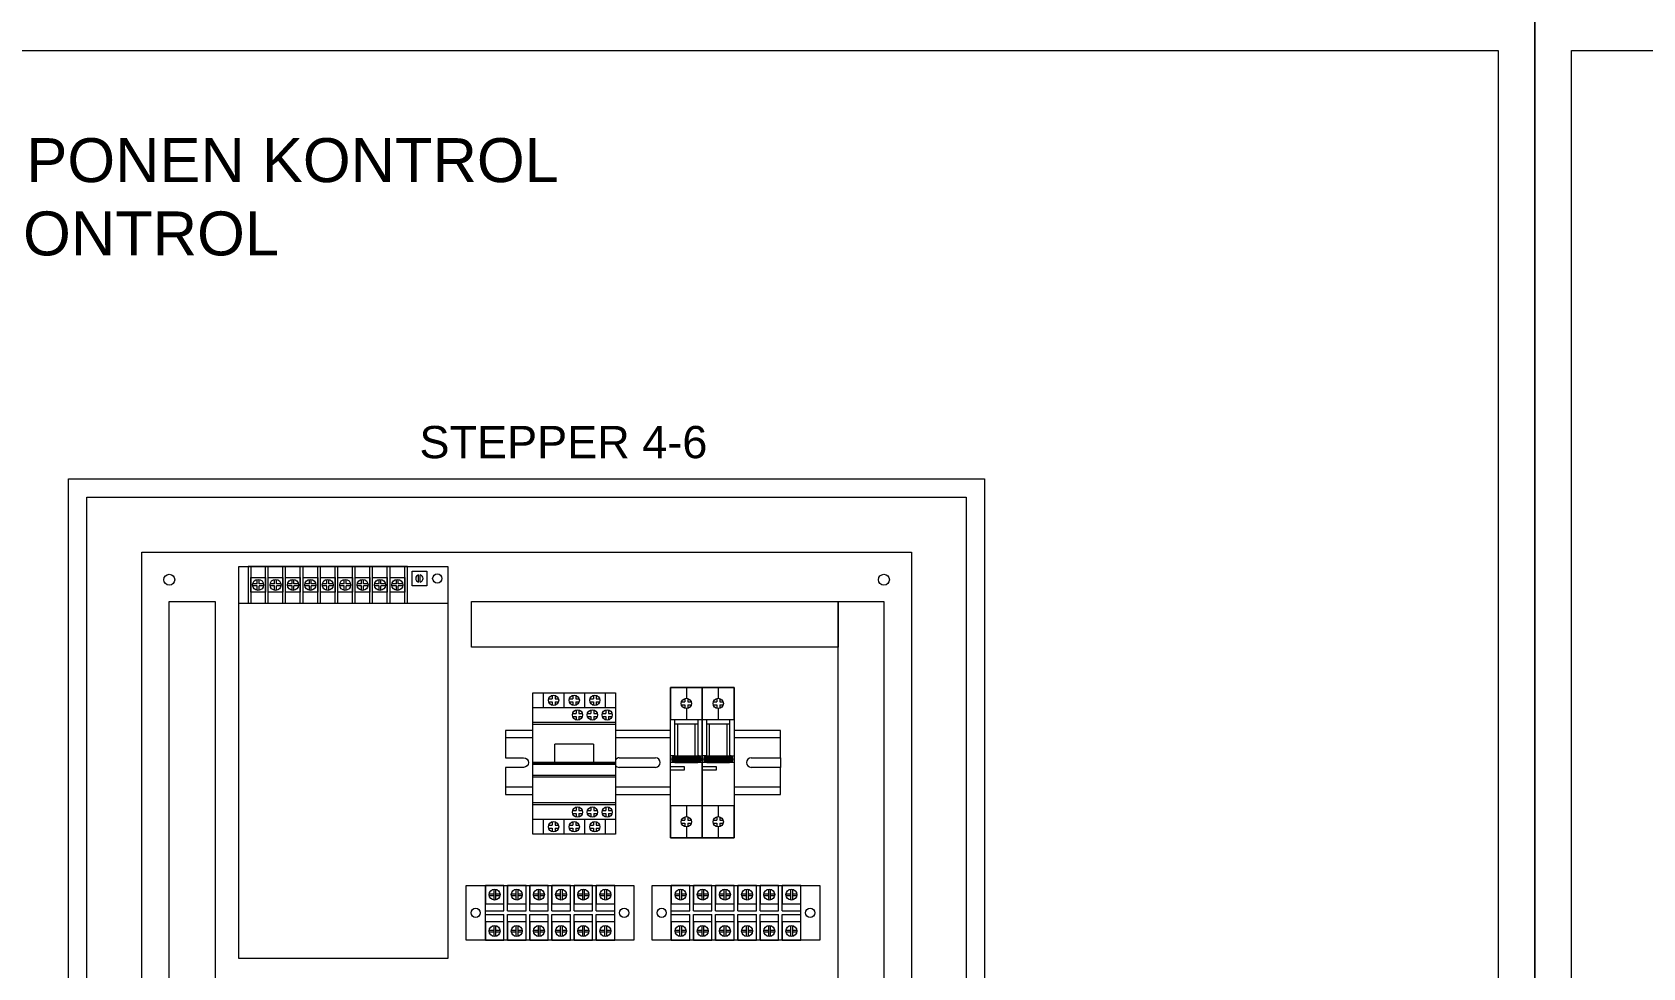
# Model space of a CAD drawing. Header units: millimetres. Extents: x 1937 to 4749, y 83 to 1608.
# Drawn here: x 2574.8 to 2794.6, y 249.8 to 377.4 of the extents above; entities that cross this region are included whole.
import ezdxf

# ---------------------------------------------------------------- set-up
doc = ezdxf.new("R2010")
doc.units = ezdxf.units.MM
doc.layers.get('0').update_dxf_attribs({"lineweight": 0})
for name, color, linetype, lineweight in [('Box Panel', 7, 'Continuous', 0), ('Kontaktor', 7, 'Continuous', 0), ('MCB', 7, 'Continuous', 0), ('PSU', 7, 'Continuous', 0)]:
    doc.layers.add(name, color=color, linetype=linetype, lineweight=lineweight)
doc.layers.add('Cable Duct', color=7, linetype='Continuous')
doc.layers.add('Text', color=7, linetype='Continuous')
doc.styles.get("Standard").update_dxf_attribs({"font": 'arial.ttf'})

# ---------------------------------------------------------------- blocks, each defined once
blk = doc.blocks.new('MCB 1 FASA')
at = {"layer": 'MCB'}
for p, q in [((-8.7, 41), (8.7, 41)), ((-8.7, -41), (-8.7, 41)), ((0, 41), (0, 35.1)), ((8.7, 41), (8.7, -41)), ((-2.69, 33.1), (-0.8, 33.1)), ((-2.69, 31.5), (-0.8, 31.5)), ((-0.8, 34.99), (-0.8, 33.1)), ((-0.8, 31.5), (-0.8, 29.62)), ((0, 29.5), (0, 23.6)), ((0.8, 34.99), (0.8, 33.1)), ((0.8, 33.1), (2.68, 33.1)), ((0.8, 31.5), (0.8, 29.62)), ((0.8, 31.5), (2.68, 31.5)), ((-6.2, 3.75), (-6.2, 23.6)), ((-6.2, 21.1), (6.2, 21.1)), ((-4.7, 3.75), (-4.7, 21.1)), ((4.7, 21.1), (4.7, 3.75)), ((6.2, 23.6), (6.2, 3.75)), ((8.7, 23.6), (8.7, 0)), ((-6.2, 3.75), (-8.7, 3.75)), ((8.7, 0), (-8.7, 0)), ((-8.08, 1.88), (8.07, 1.88)), ((-7.97, 2.5), (7.96, 2.5)), ((-7.97, 1.25), (7.96, 1.25)), ((-7.6, 3.13), (7.59, 3.13)), ((-7.6, 0.63), (7.59, 0.63)), ((-6.2, 3.75), (6.2, 3.75)), ((-6.2, 0), (6.2, 0)), ((6.2, 3.75), (8.7, 3.75)), ((0, -23.6), (0, -29.5)), ((-2.69, -31.5), (-0.8, -31.5)), ((-2.69, -33.1), (-0.8, -33.1)), ((-0.8, -29.61), (-0.8, -31.5)), ((-0.8, -33.1), (-0.8, -34.98)), ((0, -35.1), (0, -41)), ((0.8, -29.61), (0.8, -31.5)), ((0.8, -31.5), (2.68, -31.5)), ((0.8, -33.1), (0.8, -34.98)), ((0.8, -33.1), (2.68, -33.1)), ((8.7, -41), (-8.7, -41))]:
    blk.add_line(p, q, dxfattribs=at)
for points in [[(-8.7, 23.6), (8.7, 23.6), (8.7, 41), (-8.7, 41)], [(-8.7, -2.14), (-1.2, -2.14), (-1.2, -4.14), (-8.7, -4.14)], [(-8.7, -41), (8.7, -41), (8.7, -23.6), (-8.7, -23.6)]]:
    blk.add_lwpolyline(points, close=True, dxfattribs=at)
for centre in [(0, 32.3), (0, -32.3)]:
    blk.add_circle(centre, 2.8, dxfattribs=at)
for centre, start, end in [((-6.2, 1.88), 90, 270), ((6.2, 1.88), 270, 90)]:
    blk.add_arc(centre, 1.88, start, end, dxfattribs=at)
blk = doc.blocks.new('PSU')
for p, q in [((109.17, 19.87), (22.17, 19.87)), ((22.17, 19.87), (22.17, -0.13)), ((23.67, 19.87), (23.67, -0.13)), ((31.67, 19.87), (31.67, -0.13)), ((33.17, 19.87), (33.17, -0.13)), ((41.17, 19.87), (41.17, -0.13)), ((42.67, 19.87), (42.67, -0.13)), ((50.67, 19.87), (50.67, -0.13)), ((52.17, 19.87), (52.17, -0.13)), ((60.17, 19.87), (60.17, -0.13)), ((61.67, 19.87), (61.67, -0.13)), ((69.67, 19.87), (69.67, -0.13)), ((71.17, 19.87), (71.17, -0.13)), ((79.17, 19.87), (79.17, -0.13)), ((80.67, 19.87), (80.67, -0.13)), ((88.67, 19.87), (88.67, -0.13)), ((90.17, 19.87), (90.17, -0.13)), ((98.17, 19.87), (98.17, -0.13)), ((99.67, 19.87), (99.67, -0.13)), ((107.67, -0.13), (107.67, 19.87)), ((109.17, -0.13), (109.17, 19.87)), ((24.71, 10.37), (27.17, 10.37)), ((24.71, 9.37), (27.17, 9.37)), ((27.17, 12.83), (27.17, 10.37)), ((27.17, 9.37), (27.17, 6.91)), ((28.17, 12.83), (28.17, 10.37)), ((28.17, 10.37), (30.63, 10.37)), ((28.17, 9.37), (28.17, 6.91)), ((28.17, 9.37), (30.63, 9.37)), ((34.21, 10.37), (36.67, 10.37)), ((34.21, 9.37), (36.67, 9.37)), ((36.67, 12.83), (36.67, 10.37)), ((36.67, 9.37), (36.67, 6.91)), ((37.67, 12.83), (37.67, 10.37)), ((37.67, 10.37), (40.13, 10.37)), ((37.67, 9.37), (37.67, 6.91)), ((37.67, 9.37), (40.13, 9.37)), ((43.71, 10.37), (46.17, 10.37)), ((43.71, 9.37), (46.17, 9.37)), ((46.17, 12.83), (46.17, 10.37)), ((46.17, 9.37), (46.17, 6.91)), ((47.17, 12.83), (47.17, 10.37)), ((47.17, 10.37), (49.63, 10.37)), ((47.17, 9.37), (47.17, 6.91)), ((47.17, 9.37), (49.63, 9.37)), ((53.21, 10.37), (55.67, 10.37)), ((53.21, 9.37), (55.67, 9.37)), ((55.67, 12.83), (55.67, 10.37)), ((55.67, 9.37), (55.67, 6.91)), ((56.67, 12.83), (56.67, 10.37)), ((56.67, 10.37), (59.13, 10.37)), ((56.67, 9.37), (56.67, 6.91)), ((56.67, 9.37), (59.13, 9.37)), ((62.71, 10.37), (65.17, 10.37)), ((62.71, 9.37), (65.17, 9.37)), ((65.17, 12.83), (65.17, 10.37)), ((65.17, 9.37), (65.17, 6.91)), ((66.17, 12.83), (66.17, 10.37)), ((66.17, 10.37), (68.63, 10.37)), ((66.17, 9.37), (66.17, 6.91)), ((66.17, 9.37), (68.63, 9.37)), ((72.21, 10.37), (74.67, 10.37)), ((72.21, 9.37), (74.67, 9.37)), ((74.67, 12.83), (74.67, 10.37)), ((74.67, 9.37), (74.67, 6.91)), ((75.67, 12.83), (75.67, 10.37)), ((75.67, 10.37), (78.13, 10.37)), ((75.67, 9.37), (75.67, 6.91)), ((75.67, 9.37), (78.13, 9.37)), ((81.71, 10.37), (84.17, 10.37)), ((81.71, 9.37), (84.17, 9.37)), ((84.17, 12.83), (84.17, 10.37)), ((84.17, 9.37), (84.17, 6.91)), ((85.17, 12.83), (85.17, 10.37)), ((85.17, 10.37), (87.63, 10.37)), ((85.17, 9.37), (85.17, 6.91)), ((85.17, 9.37), (87.63, 9.37)), ((91.21, 10.37), (93.67, 10.37)), ((91.21, 9.37), (93.67, 9.37)), ((93.67, 12.83), (93.67, 10.37)), ((93.67, 9.37), (93.67, 6.91)), ((94.67, 12.83), (94.67, 10.37)), ((94.67, 10.37), (97.13, 10.37)), ((94.67, 9.37), (94.67, 6.91)), ((94.67, 9.37), (97.13, 9.37)), ((100.71, 10.37), (103.17, 10.37)), ((100.71, 9.37), (103.17, 9.37)), ((103.17, 12.83), (103.17, 10.37)), ((103.17, 9.37), (103.17, 6.91)), ((104.17, 12.83), (104.17, 10.37)), ((104.17, 10.37), (106.63, 10.37)), ((104.17, 9.37), (104.17, 6.91)), ((104.17, 9.37), (106.63, 9.37)), ((15.17, 8.31), (15.17, 4.43)), ((16.17, 8.31), (16.17, 4.43)), ((22.17, -0.13), (109.17, -0.13))]:
    blk.add_line(p, q)
for points in [[(11.67, 10.37), (19.67, 10.37), (19.67, 2.37), (11.67, 2.37)], [(23.67, 13.87), (31.67, 13.87), (31.67, 5.87), (23.67, 5.87)], [(33.17, 13.87), (41.17, 13.87), (41.17, 5.87), (33.17, 5.87)], [(42.67, 13.87), (50.67, 13.87), (50.67, 5.87), (42.67, 5.87)], [(52.17, 13.87), (60.17, 13.87), (60.17, 5.87), (52.17, 5.87)], [(61.67, 13.87), (69.67, 13.87), (69.67, 5.87), (61.67, 5.87)], [(71.17, 13.87), (79.17, 13.87), (79.17, 5.87), (71.17, 5.87)], [(80.67, 13.87), (88.67, 13.87), (88.67, 5.87), (80.67, 5.87)], [(90.17, 13.87), (98.17, 13.87), (98.17, 5.87), (90.17, 5.87)], [(99.67, 13.87), (107.67, 13.87), (107.67, 5.87), (99.67, 5.87)]]:
    blk.add_lwpolyline(points, close=True)
for centre, radius in [((5.92, 6.37), 2.5), ((27.67, 9.87), 3), ((37.17, 9.87), 3), ((46.67, 9.87), 3), ((56.17, 9.87), 3), ((65.67, 9.87), 3), ((75.17, 9.87), 3), ((84.67, 9.87), 3), ((94.17, 9.87), 3), ((103.67, 9.87), 3)]:
    blk.add_circle(centre, radius)
for start, end in [(104.47751, 255.52249), (284.47751, 75.52249)]:
    blk.add_arc((15.67, 6.37), 2, start, end)
at = {"layer": 'PSU'}
for p, q in [((0.17, -0.13), (0.17, 213.87)), ((0.17, 213.87), (114.17, 213.87)), ((114.17, 213.87), (114.17, -0.13)), ((114.17, 19.87), (0.17, 19.87)), ((114.17, -0.13), (0.17, -0.13))]:
    blk.add_line(p, q, dxfattribs=at)
blk = doc.blocks.new('Kontaktor')
at = {"layer": 'Kontaktor'}
for p, q in [((2979.03, 1753.55), (3024.03, 1753.55)), ((2979.03, 1676.55), (2979.03, 1753.55)), ((2984.65, 1753.55), (2984.65, 1745.55)), ((2987.59, 1750.35), (2989.48, 1750.35)), ((2989.48, 1752.23), (2989.48, 1750.35)), ((2991.08, 1752.23), (2991.08, 1750.35)), ((2991.08, 1750.35), (2992.96, 1750.35)), ((2995.9, 1753.55), (2995.9, 1745.55)), ((2998.84, 1750.35), (3000.73, 1750.35)), ((3000.73, 1752.23), (3000.73, 1750.35)), ((3002.33, 1752.23), (3002.33, 1750.35)), ((3002.33, 1750.35), (3004.21, 1750.35)), ((3007.15, 1753.55), (3007.15, 1745.55)), ((3010.09, 1750.35), (3011.98, 1750.35)), ((3011.98, 1752.23), (3011.98, 1750.35)), ((3013.58, 1752.23), (3013.58, 1750.35)), ((3013.58, 1750.35), (3015.46, 1750.35)), ((3018.4, 1753.55), (3018.4, 1745.55)), ((3024.03, 1753.55), (3024.03, 1676.55)), ((2979.03, 1745.55), (3024.03, 1745.55)), ((2987.59, 1748.75), (2989.48, 1748.75)), ((2989.48, 1748.75), (2989.48, 1746.86)), ((2991.08, 1748.75), (2991.08, 1746.86)), ((2991.08, 1748.75), (2992.96, 1748.75)), ((2998.84, 1748.75), (3000.73, 1748.75)), ((3000.64, 1742.35), (3002.53, 1742.35)), ((3000.64, 1740.75), (3002.53, 1740.75)), ((3000.73, 1748.75), (3000.73, 1746.86)), ((3002.33, 1748.75), (3002.33, 1746.86)), ((3002.33, 1748.75), (3004.21, 1748.75)), ((3002.53, 1744.23), (3002.53, 1742.35)), ((3002.53, 1740.75), (3002.53, 1738.86)), ((3004.13, 1744.23), (3004.13, 1742.35)), ((3004.13, 1742.35), (3006.01, 1742.35)), ((3004.13, 1740.75), (3004.13, 1738.86)), ((3004.13, 1740.75), (3006.01, 1740.75)), ((3008.74, 1742.35), (3010.63, 1742.35)), ((3008.74, 1740.75), (3010.63, 1740.75)), ((3010.09, 1748.75), (3011.98, 1748.75)), ((3010.63, 1744.23), (3010.63, 1742.35)), ((3010.63, 1740.75), (3010.63, 1738.86)), ((3011.98, 1748.75), (3011.98, 1746.86)), ((3012.23, 1744.23), (3012.23, 1742.35)), ((3012.23, 1742.35), (3014.11, 1742.35)), ((3012.23, 1740.75), (3012.23, 1738.86)), ((3012.23, 1740.75), (3014.11, 1740.75)), ((3013.58, 1748.75), (3013.58, 1746.86)), ((3013.58, 1748.75), (3015.46, 1748.75)), ((3016.84, 1742.35), (3018.73, 1742.35)), ((3016.84, 1740.75), (3018.73, 1740.75)), ((3018.73, 1744.23), (3018.73, 1742.35)), ((3018.73, 1740.75), (3018.73, 1738.86)), ((3020.33, 1744.23), (3020.33, 1742.35)), ((3020.33, 1742.35), (3022.21, 1742.35)), ((3020.33, 1740.75), (3020.33, 1738.86)), ((3020.33, 1740.75), (3022.21, 1740.75)), ((2979.03, 1737.55), (3024.03, 1737.55)), ((2979.03, 1736.55), (3024.03, 1736.55)), ((3012.03, 1725.55), (2991.03, 1725.55)), ((2991.03, 1715.55), (2991.03, 1725.55)), ((3012.03, 1725.55), (3012.03, 1715.55)), ((3024.03, 1715.55), (2979.03, 1715.55)), ((2979.03, 1715.05), (3024.03, 1715.05)), ((3024.03, 1714.55), (2979.03, 1714.55)), ((3024.03, 1708.55), (2979.03, 1708.55)), ((3024.03, 1707.55), (2979.03, 1707.55)), ((3024.03, 1693.55), (2979.03, 1693.55)), ((3024.03, 1692.55), (2979.03, 1692.55)), ((3000.64, 1689.35), (3002.53, 1689.35)), ((3000.64, 1687.75), (3002.53, 1687.75)), ((3002.53, 1691.23), (3002.53, 1689.35)), ((3002.53, 1687.75), (3002.53, 1685.86)), ((3004.13, 1691.23), (3004.13, 1689.35)), ((3004.13, 1689.35), (3006.01, 1689.35)), ((3004.13, 1687.75), (3004.13, 1685.86)), ((3004.13, 1687.75), (3006.01, 1687.75)), ((3008.74, 1689.35), (3010.63, 1689.35)), ((3008.74, 1687.75), (3010.63, 1687.75)), ((3010.63, 1691.23), (3010.63, 1689.35)), ((3010.63, 1687.75), (3010.63, 1685.86)), ((3012.23, 1691.23), (3012.23, 1689.35)), ((3012.23, 1689.35), (3014.11, 1689.35)), ((3012.23, 1687.75), (3012.23, 1685.86)), ((3012.23, 1687.75), (3014.11, 1687.75)), ((3016.84, 1689.35), (3018.73, 1689.35)), ((3016.84, 1687.75), (3018.73, 1687.75)), ((3018.73, 1691.23), (3018.73, 1689.35)), ((3018.73, 1687.75), (3018.73, 1685.86)), ((3020.33, 1691.23), (3020.33, 1689.35)), ((3020.33, 1689.35), (3022.21, 1689.35)), ((3020.33, 1687.75), (3020.33, 1685.86)), ((3020.33, 1687.75), (3022.21, 1687.75)), ((3024.03, 1684.55), (2979.03, 1684.55)), ((2984.65, 1684.55), (2984.65, 1676.55)), ((2987.59, 1681.35), (2989.48, 1681.35)), ((2987.59, 1679.75), (2989.48, 1679.75)), ((2989.48, 1683.23), (2989.48, 1681.35)), ((2989.48, 1679.75), (2989.48, 1677.86)), ((2991.08, 1683.23), (2991.08, 1681.35)), ((2991.08, 1681.35), (2992.96, 1681.35)), ((2991.08, 1679.75), (2991.08, 1677.86)), ((2991.08, 1679.75), (2992.96, 1679.75)), ((2995.9, 1684.55), (2995.9, 1676.55)), ((2998.84, 1681.35), (3000.73, 1681.35)), ((2998.84, 1679.75), (3000.73, 1679.75)), ((3000.73, 1683.23), (3000.73, 1681.35)), ((3000.73, 1679.75), (3000.73, 1677.86)), ((3002.33, 1683.23), (3002.33, 1681.35)), ((3002.33, 1681.35), (3004.21, 1681.35)), ((3002.33, 1679.75), (3002.33, 1677.86)), ((3002.33, 1679.75), (3004.21, 1679.75)), ((3007.15, 1684.55), (3007.15, 1676.55)), ((3010.09, 1681.35), (3011.98, 1681.35)), ((3010.09, 1679.75), (3011.98, 1679.75)), ((3011.98, 1683.23), (3011.98, 1681.35)), ((3011.98, 1679.75), (3011.98, 1677.86)), ((3013.58, 1683.23), (3013.58, 1681.35)), ((3013.58, 1681.35), (3015.46, 1681.35)), ((3013.58, 1679.75), (3013.58, 1677.86)), ((3013.58, 1679.75), (3015.46, 1679.75)), ((3018.4, 1684.55), (3018.4, 1676.55)), ((3024.03, 1676.55), (2979.03, 1676.55))]:
    blk.add_line(p, q, dxfattribs=at)
for centre in [(2990.28, 1749.55), (3001.53, 1749.55), (3012.78, 1749.55), (3003.33, 1741.55), (3011.43, 1741.55), (3019.53, 1741.55), (3003.33, 1688.55), (3011.43, 1688.55), (3019.53, 1688.55), (2990.28, 1680.55), (3001.53, 1680.55), (3012.78, 1680.55)]:
    blk.add_circle(centre, 2.8, dxfattribs=at)

msp = doc.modelspace()

# ---------------------------------------------------------------- linework, layer by layer
for p, q in [((2676.885, 278.432), (2676.885, 277.132)), ((2634.01, 261.032), (2656.885, 261.032)), ((2634.01, 253.532), (2634.01, 261.032)), ((2636.635, 253.532), (2636.635, 261.032)), ((2637.158, 259.895), (2637.772, 259.895)), ((2637.158, 259.645), (2637.772, 259.645)), ((2637.772, 260.509), (2637.772, 259.03)), ((2638.022, 260.509), (2638.022, 259.03)), ((2638.022, 259.895), (2638.637, 259.895)), ((2638.022, 259.645), (2638.637, 259.645)), ((2639.16, 257.532), (2639.16, 261.032)), ((2639.66, 257.532), (2639.66, 261.032)), ((2640.183, 259.895), (2640.797, 259.895)), ((2640.183, 259.645), (2640.797, 259.645)), ((2640.797, 260.509), (2640.797, 259.03)), ((2641.047, 260.509), (2641.047, 259.03)), ((2641.047, 259.895), (2641.662, 259.895)), ((2641.047, 259.645), (2641.662, 259.645)), ((2642.185, 257.532), (2642.185, 261.032)), ((2642.685, 257.532), (2642.685, 261.032)), ((2643.208, 259.895), (2643.822, 259.895)), ((2643.208, 259.645), (2643.822, 259.645)), ((2643.822, 260.509), (2643.822, 259.03)), ((2644.072, 260.509), (2644.072, 259.03)), ((2644.072, 259.895), (2644.687, 259.895)), ((2644.072, 259.645), (2644.687, 259.645)), ((2645.21, 257.532), (2645.21, 261.032)), ((2645.71, 257.532), (2645.71, 261.032)), ((2646.233, 259.895), (2646.847, 259.895)), ((2646.233, 259.645), (2646.847, 259.645)), ((2646.847, 260.509), (2646.847, 259.03)), ((2647.097, 260.509), (2647.097, 259.03)), ((2647.097, 259.895), (2647.712, 259.895)), ((2647.097, 259.645), (2647.712, 259.645)), ((2648.235, 257.532), (2648.235, 261.032)), ((2648.735, 257.532), (2648.735, 261.032)), ((2649.258, 259.895), (2649.872, 259.895)), ((2649.258, 259.645), (2649.872, 259.645)), ((2649.872, 260.509), (2649.872, 259.03)), ((2650.122, 260.509), (2650.122, 259.03)), ((2650.122, 259.895), (2650.737, 259.895)), ((2650.122, 259.645), (2650.737, 259.645)), ((2651.26, 257.532), (2651.26, 261.032)), ((2651.76, 257.532), (2651.76, 261.032)), ((2652.283, 259.895), (2652.897, 259.895)), ((2652.283, 259.645), (2652.897, 259.645)), ((2652.897, 260.509), (2652.897, 259.03)), ((2653.147, 260.509), (2653.147, 259.03)), ((2653.147, 259.895), (2653.762, 259.895)), ((2653.147, 259.645), (2653.762, 259.645)), ((2654.26, 261.032), (2654.26, 253.532)), ((2656.885, 261.032), (2656.885, 253.532)), ((2659.385, 261.032), (2682.26, 261.032)), ((2659.385, 253.532), (2659.385, 261.032)), ((2662.01, 253.532), (2662.01, 261.032)), ((2662.533, 259.895), (2663.147, 259.895)), ((2662.533, 259.645), (2663.147, 259.645)), ((2663.147, 260.509), (2663.147, 259.03)), ((2663.397, 260.509), (2663.397, 259.03)), ((2663.397, 259.895), (2664.012, 259.895)), ((2663.397, 259.645), (2664.012, 259.645)), ((2664.535, 257.532), (2664.535, 261.032)), ((2665.035, 257.532), (2665.035, 261.032)), ((2665.558, 259.895), (2666.172, 259.895)), ((2665.558, 259.645), (2666.172, 259.645)), ((2666.172, 260.509), (2666.172, 259.03)), ((2666.422, 260.509), (2666.422, 259.03)), ((2666.422, 259.895), (2667.037, 259.895)), ((2666.422, 259.645), (2667.037, 259.645)), ((2667.56, 257.532), (2667.56, 261.032)), ((2668.06, 257.532), (2668.06, 261.032)), ((2668.583, 259.895), (2669.197, 259.895)), ((2668.583, 259.645), (2669.197, 259.645)), ((2669.197, 260.509), (2669.197, 259.03)), ((2669.447, 260.509), (2669.447, 259.03)), ((2669.447, 259.895), (2670.062, 259.895)), ((2669.447, 259.645), (2670.062, 259.645)), ((2670.585, 257.532), (2670.585, 261.032)), ((2671.085, 257.532), (2671.085, 261.032)), ((2671.608, 259.895), (2672.222, 259.895)), ((2671.608, 259.645), (2672.222, 259.645)), ((2672.222, 260.509), (2672.222, 259.03)), ((2672.472, 260.509), (2672.472, 259.03)), ((2672.472, 259.895), (2673.087, 259.895)), ((2672.472, 259.645), (2673.087, 259.645)), ((2673.61, 257.532), (2673.61, 261.032)), ((2674.11, 257.532), (2674.11, 261.032)), ((2674.633, 259.895), (2675.247, 259.895)), ((2674.633, 259.645), (2675.247, 259.645)), ((2675.247, 260.509), (2675.247, 259.03)), ((2675.497, 260.509), (2675.497, 259.03)), ((2675.497, 259.895), (2676.112, 259.895)), ((2675.497, 259.645), (2676.112, 259.645)), ((2676.635, 257.532), (2676.635, 261.032)), ((2677.135, 257.532), (2677.135, 261.032)), ((2677.658, 259.895), (2678.272, 259.895)), ((2677.658, 259.645), (2678.272, 259.645)), ((2678.272, 260.509), (2678.272, 259.03)), ((2678.522, 260.509), (2678.522, 259.03)), ((2678.522, 259.895), (2679.137, 259.895)), ((2678.522, 259.645), (2679.137, 259.645)), ((2679.635, 261.032), (2679.635, 253.532)), ((2682.26, 261.032), (2682.26, 253.532)), ((2636.635, 257.532), (2639.16, 257.532)), ((2639.66, 257.532), (2642.185, 257.532)), ((2642.685, 257.532), (2645.21, 257.532)), ((2645.71, 257.532), (2648.235, 257.532)), ((2648.735, 257.532), (2651.26, 257.532)), ((2651.76, 257.532), (2654.26, 257.532)), ((2662.01, 257.532), (2664.535, 257.532)), ((2665.035, 257.532), (2667.56, 257.532)), ((2668.06, 257.532), (2670.585, 257.532)), ((2671.085, 257.532), (2673.61, 257.532)), ((2674.11, 257.532), (2676.635, 257.532)), ((2677.135, 257.532), (2679.635, 257.532)), ((2636.635, 257.032), (2639.16, 257.032)), ((2637.158, 254.92), (2637.772, 254.92)), ((2637.772, 255.534), (2637.772, 254.055)), ((2638.022, 255.534), (2638.022, 254.055)), ((2638.022, 254.92), (2638.637, 254.92)), ((2639.16, 253.532), (2639.16, 257.032)), ((2639.66, 257.032), (2642.185, 257.032)), ((2639.66, 253.532), (2639.66, 257.032)), ((2640.183, 254.92), (2640.797, 254.92)), ((2640.797, 255.534), (2640.797, 254.055)), ((2641.047, 255.534), (2641.047, 254.055)), ((2641.047, 254.92), (2641.662, 254.92)), ((2642.185, 253.532), (2642.185, 257.032)), ((2642.685, 257.032), (2645.21, 257.032)), ((2642.685, 253.532), (2642.685, 257.032)), ((2643.208, 254.92), (2643.822, 254.92)), ((2643.822, 255.534), (2643.822, 254.055)), ((2644.072, 255.534), (2644.072, 254.055)), ((2644.072, 254.92), (2644.687, 254.92)), ((2645.21, 253.532), (2645.21, 257.032)), ((2645.71, 257.032), (2648.235, 257.032)), ((2645.71, 253.532), (2645.71, 257.032)), ((2646.233, 254.92), (2646.847, 254.92)), ((2646.847, 255.534), (2646.847, 254.055)), ((2647.097, 255.534), (2647.097, 254.055)), ((2647.097, 254.92), (2647.712, 254.92)), ((2648.235, 253.532), (2648.235, 257.032)), ((2648.735, 257.032), (2651.26, 257.032)), ((2648.735, 253.532), (2648.735, 257.032)), ((2649.258, 254.92), (2649.872, 254.92)), ((2649.872, 255.534), (2649.872, 254.055)), ((2650.122, 255.534), (2650.122, 254.055)), ((2650.122, 254.92), (2650.737, 254.92)), ((2651.26, 253.532), (2651.26, 257.032)), ((2651.76, 257.032), (2654.26, 257.032)), ((2651.76, 253.532), (2651.76, 257.032)), ((2652.283, 254.92), (2652.897, 254.92)), ((2652.897, 255.534), (2652.897, 254.055)), ((2653.147, 255.534), (2653.147, 254.055)), ((2653.147, 254.92), (2653.762, 254.92)), ((2662.01, 257.032), (2664.535, 257.032)), ((2662.533, 254.92), (2663.147, 254.92)), ((2663.147, 255.534), (2663.147, 254.055)), ((2663.397, 255.534), (2663.397, 254.055)), ((2663.397, 254.92), (2664.012, 254.92)), ((2664.535, 253.532), (2664.535, 257.032)), ((2665.035, 257.032), (2667.56, 257.032)), ((2665.035, 253.532), (2665.035, 257.032)), ((2665.558, 254.92), (2666.172, 254.92)), ((2666.172, 255.534), (2666.172, 254.055)), ((2666.422, 255.534), (2666.422, 254.055)), ((2666.422, 254.92), (2667.037, 254.92)), ((2667.56, 253.532), (2667.56, 257.032)), ((2668.06, 257.032), (2670.585, 257.032)), ((2668.06, 253.532), (2668.06, 257.032)), ((2668.583, 254.92), (2669.197, 254.92)), ((2669.197, 255.534), (2669.197, 254.055)), ((2669.447, 255.534), (2669.447, 254.055)), ((2669.447, 254.92), (2670.062, 254.92)), ((2670.585, 253.532), (2670.585, 257.032)), ((2671.085, 257.032), (2673.61, 257.032)), ((2671.085, 253.532), (2671.085, 257.032)), ((2671.608, 254.92), (2672.222, 254.92)), ((2672.222, 255.534), (2672.222, 254.055)), ((2672.472, 255.534), (2672.472, 254.055)), ((2672.472, 254.92), (2673.087, 254.92)), ((2673.61, 253.532), (2673.61, 257.032)), ((2674.11, 257.032), (2676.635, 257.032)), ((2674.11, 253.532), (2674.11, 257.032)), ((2674.633, 254.92), (2675.247, 254.92)), ((2675.247, 255.534), (2675.247, 254.055)), ((2675.497, 255.534), (2675.497, 254.055)), ((2675.497, 254.92), (2676.112, 254.92)), ((2676.635, 253.532), (2676.635, 257.032)), ((2677.135, 257.032), (2679.635, 257.032)), ((2677.135, 253.532), (2677.135, 257.032)), ((2677.658, 254.92), (2678.272, 254.92)), ((2678.272, 255.534), (2678.272, 254.055)), ((2678.522, 255.534), (2678.522, 254.055)), ((2678.522, 254.92), (2679.137, 254.92)), ((2656.885, 253.532), (2634.01, 253.532)), ((2637.158, 254.67), (2637.772, 254.67)), ((2638.022, 254.67), (2638.637, 254.67)), ((2640.183, 254.67), (2640.797, 254.67)), ((2641.047, 254.67), (2641.662, 254.67)), ((2643.208, 254.67), (2643.822, 254.67)), ((2644.072, 254.67), (2644.687, 254.67)), ((2646.233, 254.67), (2646.847, 254.67)), ((2647.097, 254.67), (2647.712, 254.67)), ((2649.258, 254.67), (2649.872, 254.67)), ((2650.122, 254.67), (2650.737, 254.67)), ((2652.283, 254.67), (2652.897, 254.67)), ((2653.147, 254.67), (2653.762, 254.67)), ((2682.26, 253.532), (2659.385, 253.532)), ((2662.533, 254.67), (2663.147, 254.67)), ((2663.397, 254.67), (2664.012, 254.67)), ((2665.558, 254.67), (2666.172, 254.67)), ((2666.422, 254.67), (2667.037, 254.67)), ((2668.583, 254.67), (2669.197, 254.67)), ((2669.447, 254.67), (2670.062, 254.67)), ((2671.608, 254.67), (2672.222, 254.67)), ((2672.472, 254.67), (2673.087, 254.67)), ((2674.633, 254.67), (2675.247, 254.67)), ((2675.497, 254.67), (2676.112, 254.67)), ((2677.658, 254.67), (2678.272, 254.67)), ((2678.522, 254.67), (2679.137, 254.67))]:
    msp.add_line(p, q)
for points in [[(2359.829, 379.945), (2779.829, 379.945), (2779.829, 82.945), (2359.829, 82.945)], [(2779.829, 379.945), (3199.829, 379.945), (3199.829, 82.945), (2779.829, 82.945)], [(2364.829, 374.945), (2774.829, 374.945), (2774.829, 87.945), (2364.829, 87.945)], [(2784.829, 374.945), (3194.829, 374.945), (3194.829, 87.945), (2784.829, 87.945)], [(2636.635, 258.507), (2639.16, 258.507), (2639.16, 261.032), (2636.635, 261.032)], [(2639.66, 258.507), (2642.185, 258.507), (2642.185, 261.032), (2639.66, 261.032)], [(2642.685, 258.507), (2645.21, 258.507), (2645.21, 261.032), (2642.685, 261.032)], [(2645.71, 258.507), (2648.235, 258.507), (2648.235, 261.032), (2645.71, 261.032)], [(2648.735, 258.507), (2651.26, 258.507), (2651.26, 261.032), (2648.735, 261.032)], [(2651.76, 258.507), (2654.285, 258.507), (2654.285, 261.032), (2651.76, 261.032)], [(2662.01, 258.507), (2664.535, 258.507), (2664.535, 261.032), (2662.01, 261.032)], [(2665.035, 258.507), (2667.56, 258.507), (2667.56, 261.032), (2665.035, 261.032)], [(2668.06, 258.507), (2670.585, 258.507), (2670.585, 261.032), (2668.06, 261.032)], [(2671.085, 258.507), (2673.61, 258.507), (2673.61, 261.032), (2671.085, 261.032)], [(2674.11, 258.507), (2676.635, 258.507), (2676.635, 261.032), (2674.11, 261.032)], [(2677.135, 258.507), (2679.66, 258.507), (2679.66, 261.032), (2677.135, 261.032)], [(2636.635, 253.532), (2639.16, 253.532), (2639.16, 256.057), (2636.635, 256.057)], [(2639.66, 253.532), (2642.185, 253.532), (2642.185, 256.057), (2639.66, 256.057)], [(2642.685, 253.532), (2645.21, 253.532), (2645.21, 256.057), (2642.685, 256.057)], [(2645.71, 253.532), (2648.235, 253.532), (2648.235, 256.057), (2645.71, 256.057)], [(2648.735, 253.532), (2651.26, 253.532), (2651.26, 256.057), (2648.735, 256.057)], [(2651.76, 253.532), (2654.285, 253.532), (2654.285, 256.057), (2651.76, 256.057)], [(2662.01, 253.532), (2664.535, 253.532), (2664.535, 256.057), (2662.01, 256.057)], [(2665.035, 253.532), (2667.56, 253.532), (2667.56, 256.057), (2665.035, 256.057)], [(2668.06, 253.532), (2670.585, 253.532), (2670.585, 256.057), (2668.06, 256.057)], [(2671.085, 253.532), (2673.61, 253.532), (2673.61, 256.057), (2671.085, 256.057)], [(2674.11, 253.532), (2676.635, 253.532), (2676.635, 256.057), (2674.11, 256.057)], [(2677.135, 253.532), (2679.66, 253.532), (2679.66, 256.057), (2677.135, 256.057)]]:
    msp.add_lwpolyline(points, close=True)
msp.add_lwpolyline([(2643.135, 282.157), (2639.385, 282.157), (2639.385, 278.432), (2641.86, 278.432, -1), (2641.86, 277.132), (2639.385, 277.132), (2639.385, 273.407), (2643.135, 273.407)], format="xyb")
for points in [[(2661.885, 282.157), (2654.385, 282.157)], [(2672.91, 278.432), (2676.885, 278.432), (2676.885, 282.157), (2676.885, 282.157), (2670.585, 282.157)], [(2643.135, 281.157), (2639.385, 281.157), (2639.385, 281.157)], [(2661.885, 281.157), (2654.385, 281.157)], [(2676.885, 281.157), (2670.585, 281.157)], [(2654.91, 278.432), (2659.86, 278.432)], [(2659.86, 277.132), (2654.91, 277.132)], [(2670.585, 273.407), (2676.885, 273.407), (2676.885, 273.407), (2676.885, 277.132), (2672.91, 277.132)], [(2643.135, 274.407), (2639.385, 274.407), (2639.385, 274.407)], [(2661.885, 274.407), (2654.385, 274.407)], [(2654.385, 273.407), (2661.885, 273.407)], [(2676.885, 274.407), (2670.585, 274.407)]]:
    msp.add_lwpolyline(points)
for centre, radius in [((2593.51, 302.734), 0.75), ((2691.01, 302.734), 0.75), ((2637.897, 259.77), 0.75), ((2640.922, 259.77), 0.75), ((2643.947, 259.77), 0.75), ((2646.972, 259.77), 0.75), ((2649.997, 259.77), 0.75), ((2653.022, 259.77), 0.75), ((2663.272, 259.77), 0.75), ((2666.297, 259.77), 0.75), ((2669.322, 259.77), 0.75), ((2672.347, 259.77), 0.75), ((2675.372, 259.77), 0.75), ((2678.397, 259.77), 0.75), ((2635.322, 257.282), 0.625), ((2655.572, 257.282), 0.625), ((2660.697, 257.282), 0.625), ((2680.947, 257.282), 0.625), ((2637.897, 254.795), 0.75), ((2640.922, 254.795), 0.75), ((2643.947, 254.795), 0.75), ((2646.972, 254.795), 0.75), ((2649.997, 254.795), 0.75), ((2653.022, 254.795), 0.75), ((2663.272, 254.795), 0.75), ((2666.297, 254.795), 0.75), ((2669.322, 254.795), 0.75), ((2672.347, 254.795), 0.75), ((2675.372, 254.795), 0.75), ((2678.397, 254.795), 0.75)]:
    msp.add_circle(centre, radius)
for centre, major_axis, start_param, end_param in [((2654.91, 277.782), (-0.65, 0), 4.712389, 5.6526166), ((2654.91, 277.782), (-0.65, 0), 6.913754, 7.8539816), ((2659.86, 277.782), (0, 0.65), 3.1415927, 6.2831853), ((2672.91, 277.782), (-0.65, 0), 4.712389, 7.8539816)]:
    msp.add_ellipse(centre, major_axis=major_axis, ratio=1, start_param=start_param, end_param=end_param)
at = {"layer": 'Box Panel'}
for points in [[(2579.76, 205.984), (2579.76, 316.484), (2704.76, 316.484), (2704.76, 189.297)], [(2582.26, 205.984), (2582.26, 313.984), (2702.26, 313.984), (2702.26, 189.297)]]:
    msp.add_lwpolyline(points, dxfattribs=at)
msp.add_lwpolyline([(2589.76, 306.484), (2694.76, 306.484), (2694.76, 176.484), (2589.76, 176.484)], close=True, dxfattribs=at)
at = {"layer": 'Cable Duct', "lineweight": 0}
for points in [[(2599.76, 183.532), (2593.51, 183.532), (2593.51, 299.782), (2599.76, 299.782)], [(2684.76, 299.782), (2684.76, 293.532), (2634.76, 293.532), (2634.76, 299.782)], [(2691.01, 183.532), (2684.76, 183.532), (2684.76, 299.782), (2691.01, 299.782)]]:
    msp.add_lwpolyline(points, close=True, dxfattribs=at)

# ---------------------------------------------------------------- block references
at = {"layer": 'Cable Duct', "xscale": 0.25, "yscale": 0.25, "zscale": 0.25}
msp.add_blockref('Kontaktor', (1898.378, -151.105), dxfattribs=at)
at = {"layer": 'MCB', "xscale": 0.25, "yscale": 0.25, "zscale": 0.25}
for p in [(2664.061, 277.782), (2668.411, 277.782)]:
    msp.add_blockref('MCB 1 FASA', p, dxfattribs=at)
at = {"layer": 'PSU', "xscale": 0.25, "yscale": 0.25, "zscale": 0.25, "rotation": 180}
msp.add_blockref('PSU', (2631.553, 304.5), dxfattribs=at)

# ---------------------------------------------------------------- texts
at = {"layer": 'Text', "attachment_point": 5}
for s, width, gutter_width, heights, insert, char_height in [('PENGAWATAN KOMPONEN KONTROL 1 PANEL KONTROL', 159.1702, 1.875, [31.386], (2569.829, 354.945), 6), ('\\pxqc;STEPPER 4-6', 57.77312, 2.062, [6.524], (2647.288, 321.484), 4.4)]:
    msp.add_mtext_dynamic_manual_height_columns(s, width=width, gutter_width=gutter_width, heights=heights, dxfattribs=dict(at, insert=insert, char_height=char_height))

doc.saveas('drawing.dxf')
